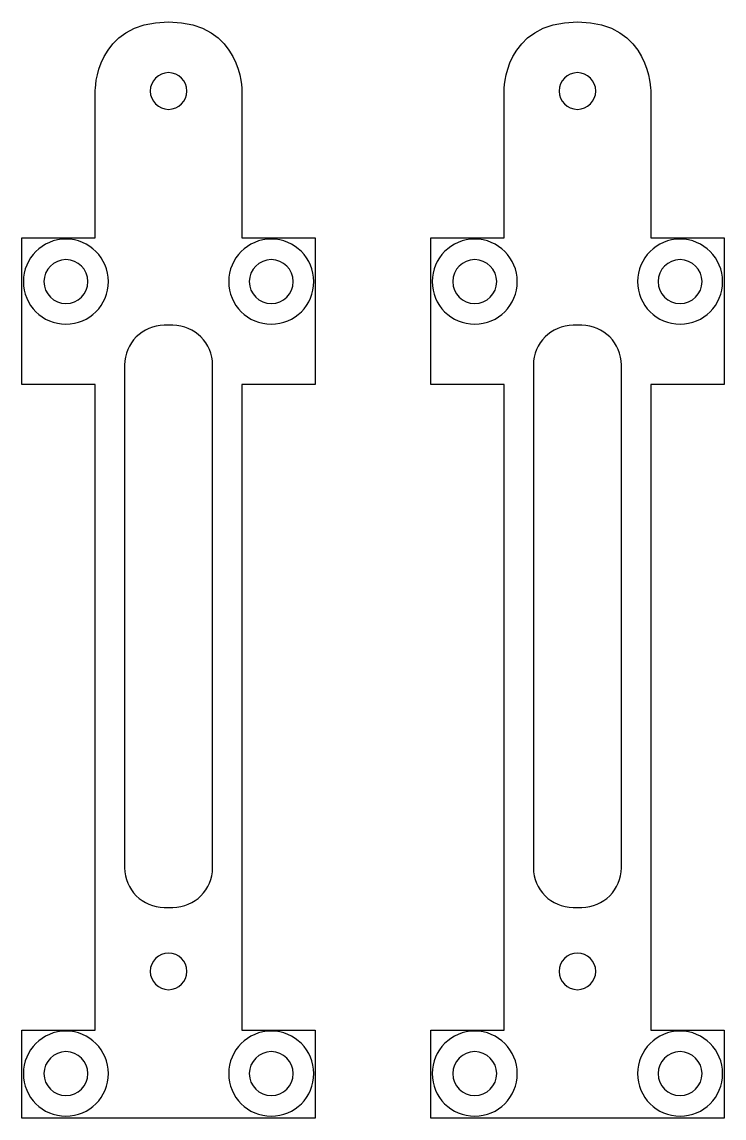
# Model space of a CAD drawing. Extents: x 0 to 47.9, y 0 to 74.7.
import ezdxf

# ---------------------------------------------------------------- set-up
doc = ezdxf.new("R2010")
doc.units = 0
doc.layers.add('LAYER_1', color=7, linetype='CONTINUOUS')

# ---------------------------------------------------------------- blocks, each defined once
blk = doc.blocks.new('BLOCK_2')
at = {"layer": 'LAYER_1', "color": 7}
blk.add_open_spline([(20.001, 50), (20.001, 50), (20.001, 60), (20.001, 60), (20.001, 60), (15, 60), (15, 60), (15, 60), (15, 70), (15, 70), (15, 70), (15.008, 74.708), (10, 74.708), (4.954, 74.708), (5, 70), (5, 70), (5, 70), (5, 60), (5, 60), (5, 60), (0, 60), (0, 60), (0, 60), (0, 50), (0, 50), (0, 50), (5, 50), (5, 50), (5, 50), (5, 6), (5, 6), (5, 6), (0, 6), (0, 6), (0, 6), (0, 0), (0, 0), (0, 0), (5, 0), (5, 0), (5, 0), (15, 0), (15, 0), (15, 0), (20.001, 0), (20.001, 0), (20.001, 0), (20.001, 6), (20.001, 6), (20.001, 6), (15, 6), (15, 6), (15, 6), (15, 50), (15, 50), (15, 50), (20.001, 50), (20.001, 50)], degree=3, knots=[0, 0, 0, 0, 1, 1, 1, 2, 2, 2, 3, 3, 3, 4, 4, 4, 5, 5, 5, 6, 6, 6, 7, 7, 7, 8, 8, 8, 9, 9, 9, 10, 10, 10, 11, 11, 11, 12, 12, 12, 13, 13, 13, 14, 14, 14, 15, 15, 15, 16, 16, 16, 17, 17, 17, 18, 18, 18, 19, 19, 19, 19], dxfattribs=at)
at = {"layer": 'LAYER_1', "color": 250}
for points, knots in [([(11.25, 70), (11.25, 69.31), (10.691, 68.75), (10, 68.75), (9.31, 68.75), (8.75, 69.31), (8.75, 70), (8.75, 70.691), (9.31, 71.25), (10, 71.25), (10.691, 71.25), (11.25, 70.691), (11.25, 70)], [0, 0, 0, 0, 1, 1, 1, 2, 2, 2, 3, 3, 3, 4, 4, 4, 4]), ([(5.9, 57.009), (5.9, 55.408), (4.602, 54.11), (3.001, 54.11), (1.399, 54.11), (0.1, 55.408), (0.1, 57.009), (0.1, 58.611), (1.399, 59.908), (3.001, 59.908), (4.602, 59.908), (5.9, 58.611), (5.9, 57.009)], [0, 0, 0, 0, 1, 1, 1, 2, 2, 2, 3, 3, 3, 4, 4, 4, 4]), ([(19.901, 57.009), (19.901, 55.408), (18.602, 54.11), (17.001, 54.11), (15.399, 54.11), (14.1, 55.408), (14.1, 57.009), (14.1, 58.611), (15.399, 59.908), (17.001, 59.908), (18.602, 59.908), (19.901, 58.611), (19.901, 57.009)], [0, 0, 0, 0, 1, 1, 1, 2, 2, 2, 3, 3, 3, 4, 4, 4, 4]), ([(4.501, 57.008), (4.501, 56.18), (3.829, 55.508), (3.001, 55.508), (2.172, 55.508), (1.501, 56.18), (1.501, 57.008), (1.501, 57.836), (2.172, 58.508), (3.001, 58.508), (3.829, 58.508), (4.501, 57.836), (4.501, 57.008)], [0, 0, 0, 0, 1, 1, 1, 2, 2, 2, 3, 3, 3, 4, 4, 4, 4]), ([(18.501, 57.008), (18.501, 56.18), (17.829, 55.508), (17.001, 55.508), (16.172, 55.508), (15.501, 56.18), (15.501, 57.008), (15.501, 57.836), (16.172, 58.508), (17.001, 58.508), (17.829, 58.508), (18.501, 57.836), (18.501, 57.008)], [0, 0, 0, 0, 1, 1, 1, 2, 2, 2, 3, 3, 3, 4, 4, 4, 4]), ([(13, 17.066), (13, 15.569), (11.787, 14.356), (10.291, 14.356), (10.291, 14.356), (9.71, 14.356), (9.71, 14.356), (8.213, 14.356), (7, 15.569), (7, 17.066), (7, 17.066), (7, 51.324), (7, 51.324), (7, 52.82), (8.213, 54.033), (9.71, 54.033), (9.71, 54.033), (10.291, 54.033), (10.291, 54.033), (11.787, 54.033), (13, 52.82), (13, 51.324), (13, 51.324), (13, 17.066), (13, 17.066)], [0, 0, 0, 0, 1, 1, 1, 2, 2, 2, 3, 3, 3, 4, 4, 4, 5, 5, 5, 6, 6, 6, 7, 7, 7, 8, 8, 8, 8]), ([(11.25, 10), (11.25, 9.31), (10.691, 8.75), (10, 8.75), (9.31, 8.75), (8.75, 9.31), (8.75, 10), (8.75, 10.69), (9.31, 11.25), (10, 11.25), (10.691, 11.25), (11.25, 10.69), (11.25, 10)], [0, 0, 0, 0, 1, 1, 1, 2, 2, 2, 3, 3, 3, 4, 4, 4, 4]), ([(5.9, 3.029), (5.9, 1.428), (4.602, 0.13), (3.001, 0.13), (1.399, 0.13), (0.1, 1.428), (0.1, 3.029), (0.1, 4.631), (1.399, 5.929), (3.001, 5.929), (4.602, 5.929), (5.9, 4.631), (5.9, 3.029)], [0, 0, 0, 0, 1, 1, 1, 2, 2, 2, 3, 3, 3, 4, 4, 4, 4]), ([(19.901, 3.029), (19.901, 1.428), (18.602, 0.13), (17.001, 0.13), (15.399, 0.13), (14.1, 1.428), (14.1, 3.029), (14.1, 4.631), (15.399, 5.929), (17.001, 5.929), (18.602, 5.929), (19.901, 4.631), (19.901, 3.029)], [0, 0, 0, 0, 1, 1, 1, 2, 2, 2, 3, 3, 3, 4, 4, 4, 4]), ([(4.501, 3.028), (4.501, 2.2), (3.829, 1.528), (3.001, 1.528), (2.172, 1.528), (1.501, 2.2), (1.501, 3.028), (1.501, 3.856), (2.172, 4.528), (3.001, 4.528), (3.829, 4.528), (4.501, 3.856), (4.501, 3.028)], [0, 0, 0, 0, 1, 1, 1, 2, 2, 2, 3, 3, 3, 4, 4, 4, 4]), ([(18.501, 3.028), (18.501, 2.2), (17.829, 1.528), (17.001, 1.528), (16.172, 1.528), (15.501, 2.2), (15.501, 3.028), (15.501, 3.856), (16.172, 4.528), (17.001, 4.528), (17.829, 4.528), (18.501, 3.856), (18.501, 3.028)], [0, 0, 0, 0, 1, 1, 1, 2, 2, 2, 3, 3, 3, 4, 4, 4, 4])]:
    blk.add_open_spline(points, degree=3, knots=knots, dxfattribs=at)
blk = doc.blocks.new('BLOCK_3')
at = {"layer": 'LAYER_1', "color": 7}
blk.add_open_spline([(47.873, 50), (47.873, 50), (47.873, 60), (47.873, 60), (47.873, 60), (42.872, 60), (42.872, 60), (42.872, 60), (42.872, 70), (42.872, 70), (42.872, 70), (42.88, 74.708), (37.873, 74.708), (32.826, 74.708), (32.872, 70), (32.872, 70), (32.872, 70), (32.872, 60), (32.872, 60), (32.872, 60), (27.872, 60), (27.872, 60), (27.872, 60), (27.872, 50), (27.872, 50), (27.872, 50), (32.872, 50), (32.872, 50), (32.872, 50), (32.872, 6), (32.872, 6), (32.872, 6), (27.872, 6), (27.872, 6), (27.872, 6), (27.872, 0), (27.872, 0), (27.872, 0), (32.872, 0), (32.872, 0), (32.872, 0), (42.872, 0), (42.872, 0), (42.872, 0), (47.873, 0), (47.873, 0), (47.873, 0), (47.873, 6), (47.873, 6), (47.873, 6), (42.872, 6), (42.872, 6), (42.872, 6), (42.872, 50), (42.872, 50), (42.872, 50), (47.873, 50), (47.873, 50)], degree=3, knots=[0, 0, 0, 0, 1, 1, 1, 2, 2, 2, 3, 3, 3, 4, 4, 4, 5, 5, 5, 6, 6, 6, 7, 7, 7, 8, 8, 8, 9, 9, 9, 10, 10, 10, 11, 11, 11, 12, 12, 12, 13, 13, 13, 14, 14, 14, 15, 15, 15, 16, 16, 16, 17, 17, 17, 18, 18, 18, 19, 19, 19, 19], dxfattribs=at)
at = {"layer": 'LAYER_1', "color": 250}
for points, knots in [([(39.123, 70), (39.123, 69.31), (38.563, 68.75), (37.873, 68.75), (37.182, 68.75), (36.622, 69.31), (36.622, 70), (36.622, 70.691), (37.182, 71.25), (37.873, 71.25), (38.563, 71.25), (39.123, 70.691), (39.123, 70)], [0, 0, 0, 0, 1, 1, 1, 2, 2, 2, 3, 3, 3, 4, 4, 4, 4]), ([(33.772, 57.009), (33.772, 55.408), (32.474, 54.11), (30.872, 54.11), (29.271, 54.11), (27.972, 55.408), (27.972, 57.009), (27.972, 58.611), (29.271, 59.908), (30.872, 59.908), (32.474, 59.908), (33.772, 58.611), (33.772, 57.009)], [0, 0, 0, 0, 1, 1, 1, 2, 2, 2, 3, 3, 3, 4, 4, 4, 4]), ([(47.773, 57.009), (47.773, 55.408), (46.474, 54.11), (44.873, 54.11), (43.271, 54.11), (41.973, 55.408), (41.973, 57.009), (41.973, 58.611), (43.271, 59.908), (44.873, 59.908), (46.474, 59.908), (47.773, 58.611), (47.773, 57.009)], [0, 0, 0, 0, 1, 1, 1, 2, 2, 2, 3, 3, 3, 4, 4, 4, 4]), ([(32.373, 57.008), (32.373, 56.18), (31.701, 55.508), (30.872, 55.508), (30.044, 55.508), (29.372, 56.18), (29.372, 57.008), (29.372, 57.836), (30.044, 58.508), (30.872, 58.508), (31.701, 58.508), (32.373, 57.836), (32.373, 57.008)], [0, 0, 0, 0, 1, 1, 1, 2, 2, 2, 3, 3, 3, 4, 4, 4, 4]), ([(46.373, 57.008), (46.373, 56.18), (45.701, 55.508), (44.873, 55.508), (44.044, 55.508), (43.373, 56.18), (43.373, 57.008), (43.373, 57.836), (44.044, 58.508), (44.873, 58.508), (45.701, 58.508), (46.373, 57.836), (46.373, 57.008)], [0, 0, 0, 0, 1, 1, 1, 2, 2, 2, 3, 3, 3, 4, 4, 4, 4]), ([(40.873, 17.066), (40.873, 15.569), (39.66, 14.356), (38.163, 14.356), (38.163, 14.356), (37.582, 14.356), (37.582, 14.356), (36.086, 14.356), (34.873, 15.569), (34.873, 17.066), (34.873, 17.066), (34.873, 51.324), (34.873, 51.324), (34.873, 52.82), (36.086, 54.033), (37.582, 54.033), (37.582, 54.033), (38.163, 54.033), (38.163, 54.033), (39.66, 54.033), (40.873, 52.82), (40.873, 51.324), (40.873, 51.324), (40.873, 17.066), (40.873, 17.066)], [0, 0, 0, 0, 1, 1, 1, 2, 2, 2, 3, 3, 3, 4, 4, 4, 5, 5, 5, 6, 6, 6, 7, 7, 7, 8, 8, 8, 8]), ([(39.123, 10), (39.123, 9.31), (38.563, 8.75), (37.873, 8.75), (37.182, 8.75), (36.622, 9.31), (36.622, 10), (36.622, 10.69), (37.182, 11.25), (37.873, 11.25), (38.563, 11.25), (39.123, 10.69), (39.123, 10)], [0, 0, 0, 0, 1, 1, 1, 2, 2, 2, 3, 3, 3, 4, 4, 4, 4]), ([(33.772, 3.029), (33.772, 1.428), (32.474, 0.13), (30.872, 0.13), (29.271, 0.13), (27.972, 1.428), (27.972, 3.029), (27.972, 4.631), (29.271, 5.929), (30.872, 5.929), (32.474, 5.929), (33.772, 4.631), (33.772, 3.029)], [0, 0, 0, 0, 1, 1, 1, 2, 2, 2, 3, 3, 3, 4, 4, 4, 4]), ([(47.773, 3.029), (47.773, 1.428), (46.474, 0.13), (44.873, 0.13), (43.271, 0.13), (41.973, 1.428), (41.973, 3.029), (41.973, 4.631), (43.271, 5.929), (44.873, 5.929), (46.474, 5.929), (47.773, 4.631), (47.773, 3.029)], [0, 0, 0, 0, 1, 1, 1, 2, 2, 2, 3, 3, 3, 4, 4, 4, 4]), ([(32.373, 3.028), (32.373, 2.2), (31.701, 1.528), (30.872, 1.528), (30.044, 1.528), (29.372, 2.2), (29.372, 3.028), (29.372, 3.856), (30.044, 4.528), (30.872, 4.528), (31.701, 4.528), (32.373, 3.856), (32.373, 3.028)], [0, 0, 0, 0, 1, 1, 1, 2, 2, 2, 3, 3, 3, 4, 4, 4, 4]), ([(46.373, 3.028), (46.373, 2.2), (45.701, 1.528), (44.873, 1.528), (44.044, 1.528), (43.373, 2.2), (43.373, 3.028), (43.373, 3.856), (44.044, 4.528), (44.873, 4.528), (45.701, 4.528), (46.373, 3.856), (46.373, 3.028)], [0, 0, 0, 0, 1, 1, 1, 2, 2, 2, 3, 3, 3, 4, 4, 4, 4])]:
    blk.add_open_spline(points, degree=3, knots=knots, dxfattribs=at)

msp = doc.modelspace()

# ---------------------------------------------------------------- block references
at = {"layer": 'LAYER_1'}
for name in ['BLOCK_2', 'BLOCK_3']:
    msp.add_blockref(name, (0, 0), dxfattribs=at)

doc.saveas('drawing.dxf')
